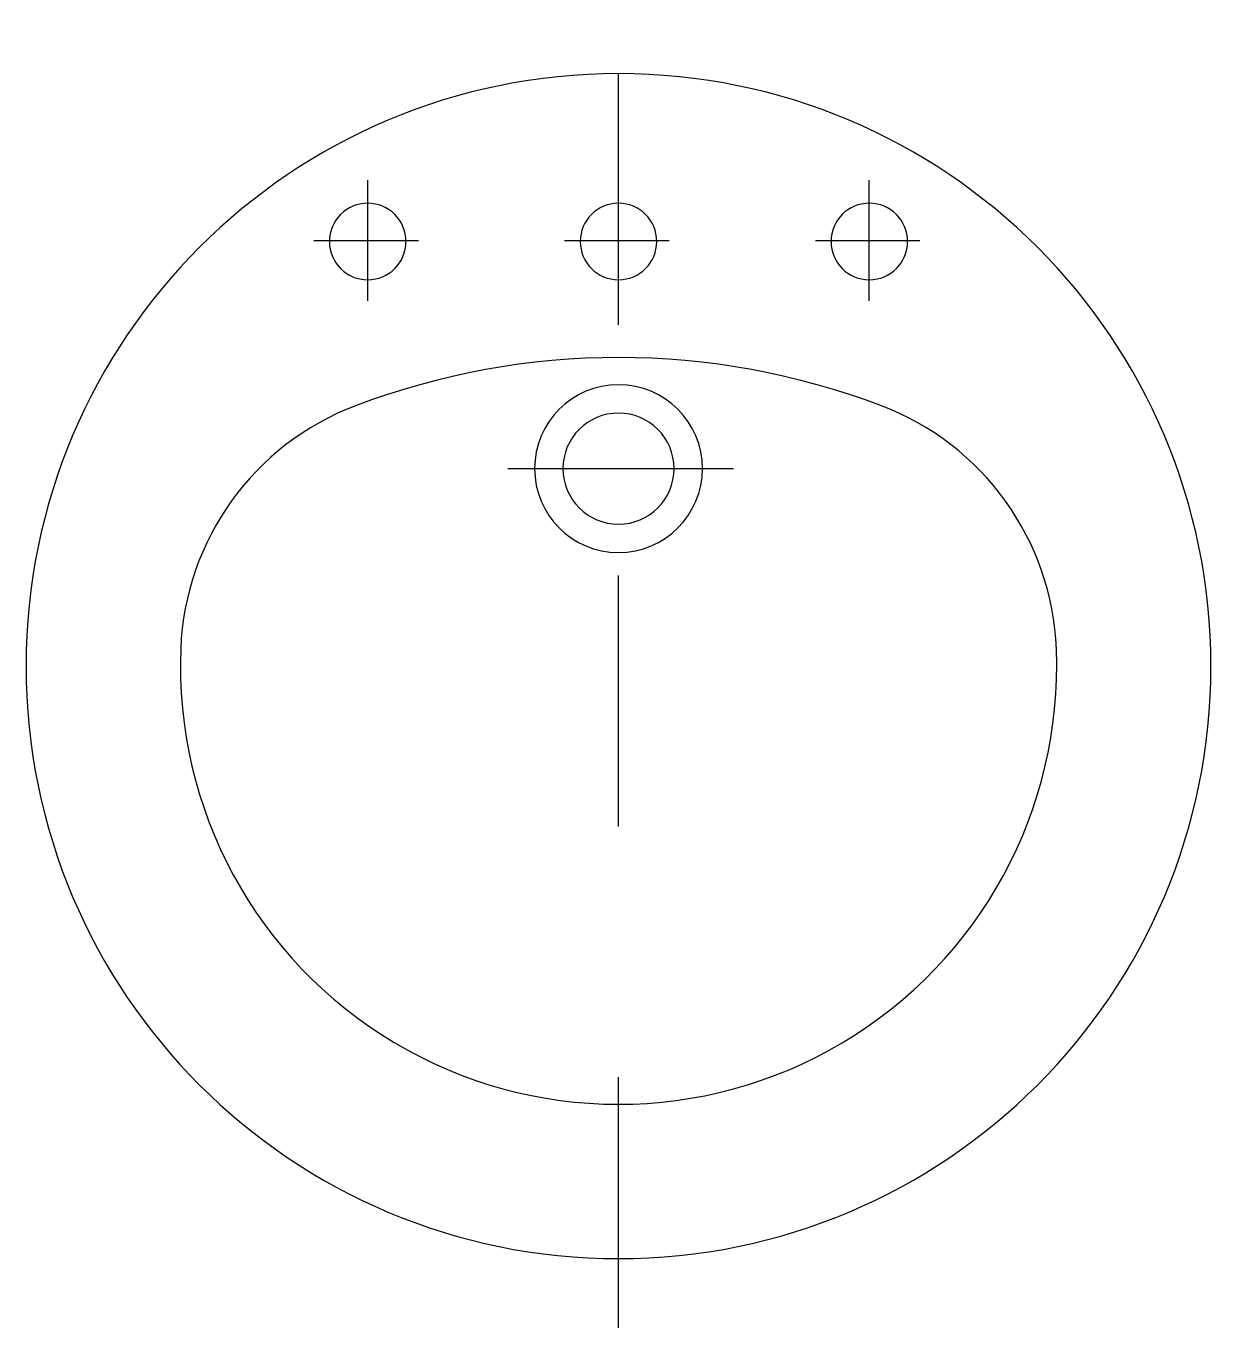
# Model space of a CAD drawing. Extents: x -1017.422 to -1016.95, y 966.771 to 967.29.
import ezdxf

# ---------------------------------------------------------------- set-up
doc = ezdxf.new("R2010")
doc.units = 0
doc.header["$LTSCALE"] = 0.2
doc.header["$MEASUREMENT"] = 0
for name, pattern in [('AXES', [0.54, 0.3, -0.08, 0.08, -0.08]), ('CACHE', [0.24, 0.12, -0.12]), ('CONTINU', [0])]:
    doc.linetypes.add(name, pattern=pattern)
doc.layers.get('0').update_dxf_attribs({"linetype": 'CONTINUOUS'})
doc.layers.add('DECA_EIXOS', color=5, linetype='AXES')

msp = doc.modelspace()

# ---------------------------------------------------------------- linework, layer by layer
at = {"linetype": 'CONTINU'}
for points in [[(-1017.18593, 967.27105, 1), (-1017.18593, 966.79861)], [(-1017.18593, 966.79861, 1), (-1017.18593, 967.27105)], [(-1017.18593, 967.21938, 1), (-1017.18593, 967.18887)], [(-1017.18593, 967.18887, 1), (-1017.18593, 967.21938)], [(-1017.08111, 967.13863, 0.183472), (-1017.29075, 967.13863)], [(-1017.18593, 967.14704, 1), (-1017.18593, 967.08011)], [(-1017.18593, 967.08011, 1), (-1017.18593, 967.14704)], [(-1017.29075, 967.13863, 0.300861), (-1017.36049, 967.0419)], [(-1017.01136, 967.04163, 0.300862), (-1017.08111, 967.13863)], [(-1017.18593, 967.13572, 1), (-1017.18593, 967.09143)], [(-1017.18593, 967.09143, 1), (-1017.18593, 967.13572)], [(-1017.36049, 967.0419, 1.040479), (-1017.01136, 967.04163)]]:
    msp.add_lwpolyline(points, format="xyb", dxfattribs=at)
at = {"linetype": 'CACHE'}
for points in [[(-1017.28593, 967.21938, 1), (-1017.28593, 967.18887)], [(-1017.28593, 967.18887, 1), (-1017.28593, 967.21938)], [(-1017.08593, 967.21938, 1), (-1017.08593, 967.18887)], [(-1017.08593, 967.18887, 1), (-1017.08593, 967.21938)]]:
    msp.add_lwpolyline(points, format="xyb", dxfattribs=at)
at = {"layer": 'DECA_EIXOS'}
for points in [[(-1017.18593, 966.77095), (-1017.18593, 967.29003)], [(-1017.28593, 967.18051), (-1017.28593, 967.22858)], [(-1017.08593, 967.18051), (-1017.08593, 967.22858)], [(-1017.30742, 967.20454), (-1017.26574, 967.20454)], [(-1017.20742, 967.20454), (-1017.16574, 967.20454)], [(-1017.10742, 967.20454), (-1017.06574, 967.20454)], [(-1017.23002, 967.11357), (-1017.14013, 967.11357)]]:
    msp.add_lwpolyline(points, dxfattribs=at)

doc.saveas('drawing.dxf')
